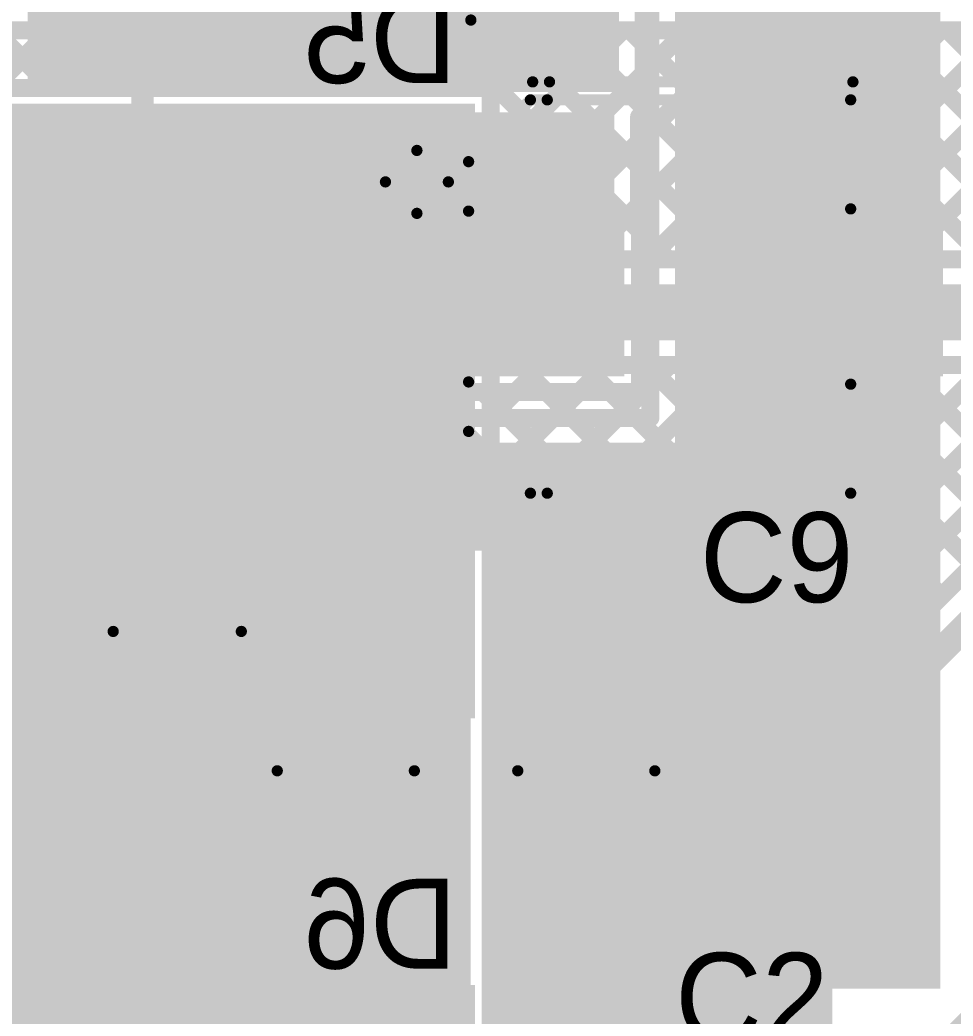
# Model space of a CAD drawing. Header units: millimetres. Extents: x 0.84 to 3.69, y 1.83 to 3.72.
# Drawn here: x 1.3565 to 1.7717, y 2.9399 to 3.3831 of the extents above; entities that cross this region are included whole.
import ezdxf

# ---------------------------------------------------------------- set-up
doc = ezdxf.new("R2010")
doc.units = ezdxf.units.MM
doc.header["$MEASUREMENT"] = 0
for name, color, linetype in [('BottomLayer', 5, 'Continuous'), ('BottomOverlay', 54, 'Continuous'), ('BottomPaste', 16, 'Continuous'), ('BottomSolder', 6, 'Continuous'), ('MultiLayer', 9, 'Continuous'), ('TopLayer', 1, 'Continuous'), ('TopOverlay', 2, 'Continuous'), ('TopPaste', 8, 'Continuous'), ('TopSolder', 216, 'Continuous'), ('ViaHoleLayer', 16, 'Continuous')]:
    doc.layers.add(name, color=color, linetype=linetype)

# ---------------------------------------------------------------- blocks, each defined once
blk = doc.blocks.new('IHLP2525CZER3R3M01_10')
at = {"layer": 'TopLayer'}
for points in [[(-0.1635, -0.0675), (-0.0685, -0.0675), (-0.1635, 0.0675), (-0.0685, 0.0675)], [(0.0665, -0.0675), (0.1615, -0.0675), (0.0665, 0.0675), (0.1615, 0.0675)]]:
    blk.add_solid(points, dxfattribs=at)
at = {"layer": 'TopOverlay', "const_width": 0.005}
for points in [[(-0.138, 0.13), (-0.138, 0.073)], [(-0.138, 0.13), (0.142, 0.13)], [(0.142, 0.13), (0.142, 0.073)], [(-0.138, -0.074), (-0.138, -0.131)], [(0.142, -0.074), (0.142, -0.131)], [(-0.138, -0.131), (0.142, -0.131)]]:
    blk.add_lwpolyline(points, dxfattribs=at)
at = {"layer": 'TopOverlay', "const_width": 0.0025}
for points in [[(-0.13925, 0.13, 1), (-0.13675, 0.13, 1)], [(-0.13925, 0.13, 1), (-0.13675, 0.13, 1)], [(0.14075, 0.13, 1), (0.14325, 0.13, 1)], [(0.14075, 0.13, 1), (0.14325, 0.13, 1)], [(-0.13925, 0.073, 1), (-0.13675, 0.073, 1)], [(0.14075, 0.073, 1), (0.14325, 0.073, 1)], [(-0.13925, -0.074, 1), (-0.13675, -0.074, 1)], [(0.14075, -0.074, 1), (0.14325, -0.074, 1)], [(-0.13925, -0.131, 1), (-0.13675, -0.131, 1)], [(-0.13925, -0.131, 1), (-0.13675, -0.131, 1)], [(0.14075, -0.131, 1), (0.14325, -0.131, 1)], [(0.14075, -0.131, 1), (0.14325, -0.131, 1)]]:
    blk.add_lwpolyline(points, format="xyb", close=True, dxfattribs=at)
at = {"layer": 'TopPaste'}
for points in [[(-0.1635, -0.0675), (-0.0685, -0.0675), (-0.1635, 0.0675), (-0.0685, 0.0675)], [(0.0665, -0.0675), (0.1615, -0.0675), (0.0665, 0.0675), (0.1615, 0.0675)]]:
    blk.add_solid(points, dxfattribs=at)
at = {"layer": 'TopSolder'}
for points in [[(-0.1675, -0.0715), (-0.0645, -0.0715), (-0.1675, 0.0715), (-0.0645, 0.0715)], [(0.0625, -0.0715), (0.1655, -0.0715), (0.0625, 0.0715), (0.1655, 0.0715)]]:
    blk.add_solid(points, dxfattribs=at)
blk = doc.blocks.new('RVT1E100M0405_13')
at = {"layer": 'TopLayer'}
for points in [[(-0.12205, -0.0315), (-0.01969, -0.0315), (-0.12205, 0.0315), (-0.01969, 0.0315)], [(0.01969, -0.0315), (0.12205, -0.0315), (0.01969, 0.0315), (0.12205, 0.0315)]]:
    blk.add_solid(points, dxfattribs=at)
at = {"layer": 'TopOverlay', "const_width": 0.005}
for points in [[(-0.085, 0.06), (-0.0575, 0.0875)], [(-0.0575, 0.0875), (-0.05, 0.0875)], [(-0.05, 0.0875), (0.085, 0.0875)], [(0.085, 0.039), (0.085, 0.0875)], [(-0.108, 0.037), (-0.108, 0.065)], [(-0.085, 0.06), (-0.085, 0.038)], [(-0.122, 0.051), (-0.094, 0.051)], [(-0.085, -0.06), (-0.085, -0.038)], [(0.085, -0.0875), (0.085, -0.039)], [(-0.085, -0.06), (-0.0575, -0.0875)], [(-0.0575, -0.0875), (-0.05, -0.0875)], [(-0.05, -0.0875), (0.085, -0.0875)]]:
    blk.add_lwpolyline(points, dxfattribs=at)
at = {"layer": 'TopOverlay', "const_width": 0.0025}
for points in [[(-0.05875, 0.0875, 1), (-0.05625, 0.0875, 1)], [(-0.05875, 0.0875, 1), (-0.05625, 0.0875, 1)], [(-0.05125, 0.0875, 1), (-0.04875, 0.0875, 1)], [(-0.05125, 0.0875, 1), (-0.04875, 0.0875, 1)], [(0.08375, 0.0875, 1), (0.08625, 0.0875, 1)], [(0.08375, 0.0875, 1), (0.08625, 0.0875, 1)], [(-0.10925, 0.065, 1), (-0.10675, 0.065, 1)], [(-0.08625, 0.06, 1), (-0.08375, 0.06, 1)], [(-0.08625, 0.06, 1), (-0.08375, 0.06, 1)], [(-0.12325, 0.051, 1), (-0.12075, 0.051, 1)], [(-0.09525, 0.051, 1), (-0.09275, 0.051, 1)], [(-0.08625, 0.038, 1), (-0.08375, 0.038, 1)], [(0.08375, 0.039, 1), (0.08625, 0.039, 1)], [(-0.10925, 0.037, 1), (-0.10675, 0.037, 1)], [(-0.08625, -0.038, 1), (-0.08375, -0.038, 1)], [(0.08375, -0.039, 1), (0.08625, -0.039, 1)], [(-0.08625, -0.06, 1), (-0.08375, -0.06, 1)], [(-0.08625, -0.06, 1), (-0.08375, -0.06, 1)], [(-0.05875, -0.0875, 1), (-0.05625, -0.0875, 1)], [(-0.05875, -0.0875, 1), (-0.05625, -0.0875, 1)], [(-0.05125, -0.0875, 1), (-0.04875, -0.0875, 1)], [(-0.05125, -0.0875, 1), (-0.04875, -0.0875, 1)], [(0.08375, -0.0875, 1), (0.08625, -0.0875, 1)], [(0.08375, -0.0875, 1), (0.08625, -0.0875, 1)]]:
    blk.add_lwpolyline(points, format="xyb", close=True, dxfattribs=at)
at = {"layer": 'TopPaste'}
for points in [[(-0.12205, -0.0315), (-0.01969, -0.0315), (-0.12205, 0.0315), (-0.01969, 0.0315)], [(0.01969, -0.0315), (0.12205, -0.0315), (0.01969, 0.0315), (0.12205, 0.0315)]]:
    blk.add_solid(points, dxfattribs=at)
at = {"layer": 'TopSolder'}
for points in [[(-0.12605, -0.0355), (-0.01569, -0.0355), (-0.12605, 0.0355), (-0.01569, 0.0355)], [(0.01569, -0.0355), (0.12605, -0.0355), (0.01569, 0.0355), (0.12605, 0.0355)]]:
    blk.add_solid(points, dxfattribs=at)
blk = doc.blocks.new('RVT1E100M0405_14')
at = {"layer": 'TopLayer'}
for points in [[(-0.12205, -0.0315), (-0.01969, -0.0315), (-0.12205, 0.0315), (-0.01969, 0.0315)], [(0.01969, -0.0315), (0.12205, -0.0315), (0.01969, 0.0315), (0.12205, 0.0315)]]:
    blk.add_solid(points, dxfattribs=at)
at = {"layer": 'TopOverlay', "const_width": 0.005}
for points in [[(-0.085, 0.06), (-0.0575, 0.0875)], [(-0.0575, 0.0875), (-0.05, 0.0875)], [(-0.05, 0.0875), (0.085, 0.0875)], [(0.085, 0.039), (0.085, 0.0875)], [(-0.108, 0.037), (-0.108, 0.065)], [(-0.085, 0.06), (-0.085, 0.038)], [(-0.122, 0.051), (-0.094, 0.051)], [(-0.085, -0.06), (-0.085, -0.038)], [(0.085, -0.0875), (0.085, -0.039)], [(-0.085, -0.06), (-0.0575, -0.0875)], [(-0.0575, -0.0875), (-0.05, -0.0875)], [(-0.05, -0.0875), (0.085, -0.0875)]]:
    blk.add_lwpolyline(points, dxfattribs=at)
at = {"layer": 'TopOverlay', "const_width": 0.0025}
for points in [[(-0.05875, 0.0875, 1), (-0.05625, 0.0875, 1)], [(-0.05875, 0.0875, 1), (-0.05625, 0.0875, 1)], [(-0.05125, 0.0875, 1), (-0.04875, 0.0875, 1)], [(-0.05125, 0.0875, 1), (-0.04875, 0.0875, 1)], [(0.08375, 0.0875, 1), (0.08625, 0.0875, 1)], [(0.08375, 0.0875, 1), (0.08625, 0.0875, 1)], [(-0.10925, 0.065, 1), (-0.10675, 0.065, 1)], [(-0.08625, 0.06, 1), (-0.08375, 0.06, 1)], [(-0.08625, 0.06, 1), (-0.08375, 0.06, 1)], [(-0.12325, 0.051, 1), (-0.12075, 0.051, 1)], [(-0.09525, 0.051, 1), (-0.09275, 0.051, 1)], [(-0.08625, 0.038, 1), (-0.08375, 0.038, 1)], [(0.08375, 0.039, 1), (0.08625, 0.039, 1)], [(-0.10925, 0.037, 1), (-0.10675, 0.037, 1)], [(-0.08625, -0.038, 1), (-0.08375, -0.038, 1)], [(0.08375, -0.039, 1), (0.08625, -0.039, 1)], [(-0.08625, -0.06, 1), (-0.08375, -0.06, 1)], [(-0.08625, -0.06, 1), (-0.08375, -0.06, 1)], [(-0.05875, -0.0875, 1), (-0.05625, -0.0875, 1)], [(-0.05875, -0.0875, 1), (-0.05625, -0.0875, 1)], [(-0.05125, -0.0875, 1), (-0.04875, -0.0875, 1)], [(-0.05125, -0.0875, 1), (-0.04875, -0.0875, 1)], [(0.08375, -0.0875, 1), (0.08625, -0.0875, 1)], [(0.08375, -0.0875, 1), (0.08625, -0.0875, 1)]]:
    blk.add_lwpolyline(points, format="xyb", close=True, dxfattribs=at)
at = {"layer": 'TopPaste'}
for points in [[(-0.12205, -0.0315), (-0.01969, -0.0315), (-0.12205, 0.0315), (-0.01969, 0.0315)], [(0.01969, -0.0315), (0.12205, -0.0315), (0.01969, 0.0315), (0.12205, 0.0315)]]:
    blk.add_solid(points, dxfattribs=at)
at = {"layer": 'TopSolder'}
for points in [[(-0.12605, -0.0355), (-0.01569, -0.0355), (-0.12605, 0.0355), (-0.01569, 0.0355)], [(0.01569, -0.0355), (0.12605, -0.0355), (0.01569, 0.0355), (0.12605, 0.0355)]]:
    blk.add_solid(points, dxfattribs=at)
blk = doc.blocks.new('SOT_223_34')
at = {"layer": 'TopLayer'}
for points in [[(-0.0748, 0.08071), (0.0748, 0.08071), (-0.0748, 0.15945), (0.0748, 0.15945)], [(-0.12008, -0.15945), (-0.06102, -0.15945), (-0.12008, -0.08071), (-0.06102, -0.08071)], [(-0.02953, -0.15945), (0.02953, -0.15945), (-0.02953, -0.08071), (0.02953, -0.08071)], [(0.06102, -0.15945), (0.12008, -0.15945), (0.06102, -0.08071), (0.12008, -0.08071)]]:
    blk.add_solid(points, dxfattribs=at)
at = {"layer": 'TopOverlay', "const_width": 0.01}
for points in [[(-0.132, 0.071), (-0.132, -0.072)], [(-0.132, 0.071), (0.132, 0.071)], [(0.132, 0.071), (0.132, -0.072)], [(-0.132, -0.072), (0.132, -0.072)]]:
    blk.add_lwpolyline(points, dxfattribs=at)
at = {"layer": 'TopOverlay'}
for points, const_width in [([(-0.1345, 0.071, 1), (-0.1295, 0.071, 1)], 0.005), ([(-0.1345, 0.071, 1), (-0.1295, 0.071, 1)], 0.005), ([(0.1295, 0.071, 1), (0.1345, 0.071, 1)], 0.005), ([(0.1295, 0.071, 1), (0.1345, 0.071, 1)], 0.005), ([(-0.1345, -0.072, 1), (-0.1295, -0.072, 1)], 0.005), ([(-0.1345, -0.072, 1), (-0.1295, -0.072, 1)], 0.005), ([(0.1295, -0.072, 1), (0.1345, -0.072, 1)], 0.005), ([(0.1295, -0.072, 1), (0.1345, -0.072, 1)], 0.005), ([(-0.133, -0.11, 1), (-0.149, -0.11, 1)], 0.01969), ([(-0.15392, -0.11, 1), (-0.14408, -0.11, 1)], 0.00984), ([(-0.13792, -0.11, 1), (-0.12808, -0.11, 1)], 0.00984)]:
    blk.add_lwpolyline(points, format="xyb", close=True, dxfattribs=dict(at, const_width=const_width))
at = {"layer": 'TopPaste'}
for points in [[(-0.0748, 0.08071), (0.0748, 0.08071), (-0.0748, 0.15945), (0.0748, 0.15945)], [(-0.12008, -0.15945), (-0.06102, -0.15945), (-0.12008, -0.08071), (-0.06102, -0.08071)], [(-0.02953, -0.15945), (0.02953, -0.15945), (-0.02953, -0.08071), (0.02953, -0.08071)], [(0.06102, -0.15945), (0.12008, -0.15945), (0.06102, -0.08071), (0.12008, -0.08071)]]:
    blk.add_solid(points, dxfattribs=at)
at = {"layer": 'TopSolder'}
for points in [[(-0.0788, 0.07671), (0.0788, 0.07671), (-0.0788, 0.16345), (0.0788, 0.16345)], [(-0.12408, -0.16345), (-0.05702, -0.16345), (-0.12408, -0.07671), (-0.05702, -0.07671)], [(-0.03353, -0.16345), (0.03353, -0.16345), (-0.03353, -0.07671), (0.03353, -0.07671)], [(0.05702, -0.16345), (0.12408, -0.16345), (0.05702, -0.07671), (0.12408, -0.07671)]]:
    blk.add_solid(points, dxfattribs=at)
blk = doc.blocks.new('VS_12CWQ06FNTR_M3_B_59')
at = {"layer": 'BottomLayer'}
blk.add_solid([(-0.13661, -0.28297), (0.12874, -0.28297), (-0.13661, -0.0377), (0.12874, -0.0377)], dxfattribs=at)
at = {"layer": 'BottomPaste'}
blk.add_solid([(-0.13661, -0.28297), (0.12874, -0.28297), (-0.13661, -0.0377), (0.12874, -0.0377)], dxfattribs=at)
at = {"layer": 'BottomSolder'}
blk.add_solid([(-0.14061, -0.28697), (0.13274, -0.28697), (-0.14061, -0.0337), (0.13274, -0.0337)], dxfattribs=at)
blk = doc.blocks.new('VS_12CWQ06FNTR_M3_B_60')
at = {"layer": 'BottomLayer'}
blk.add_solid([(-0.13661, -0.28297), (0.12874, -0.28297), (-0.13661, -0.0377), (0.12874, -0.0377)], dxfattribs=at)
at = {"layer": 'BottomPaste'}
blk.add_solid([(-0.13661, -0.28297), (0.12874, -0.28297), (-0.13661, -0.0377), (0.12874, -0.0377)], dxfattribs=at)
at = {"layer": 'BottomSolder'}
blk.add_solid([(-0.14061, -0.28697), (0.13274, -0.28697), (-0.14061, -0.0337), (0.13274, -0.0337)], dxfattribs=at)
blk = doc.blocks.new('C__1210_90')
at = {"layer": 'TopLayer'}
for points in [[(-0.08, -0.055), (-0.02, -0.055), (-0.08, 0.055), (-0.02, 0.055)], [(0.02, -0.055), (0.08, -0.055), (0.02, 0.055), (0.08, 0.055)]]:
    blk.add_solid(points, dxfattribs=at)
at = {"layer": 'TopOverlay', "const_width": 0.005}
for points in [[(-0.084, 0.059), (-0.023, 0.059)], [(-0.084, -0.059), (-0.084, 0.059)], [(0.023, 0.059), (0.084, 0.059)], [(0.084, -0.059), (0.084, 0.059)], [(-0.084, -0.059), (-0.023, -0.059)], [(0.023, -0.059), (0.084, -0.059)]]:
    blk.add_lwpolyline(points, dxfattribs=at)
at = {"layer": 'TopOverlay', "const_width": 0.0025}
for points in [[(-0.08525, 0.059, 1), (-0.08275, 0.059, 1)], [(-0.08525, 0.059, 1), (-0.08275, 0.059, 1)], [(-0.02425, 0.059, 1), (-0.02175, 0.059, 1)], [(0.02175, 0.059, 1), (0.02425, 0.059, 1)], [(0.08275, 0.059, 1), (0.08525, 0.059, 1)], [(0.08275, 0.059, 1), (0.08525, 0.059, 1)], [(-0.08525, -0.059, 1), (-0.08275, -0.059, 1)], [(-0.08525, -0.059, 1), (-0.08275, -0.059, 1)], [(-0.02425, -0.059, 1), (-0.02175, -0.059, 1)], [(0.02175, -0.059, 1), (0.02425, -0.059, 1)], [(0.08275, -0.059, 1), (0.08525, -0.059, 1)], [(0.08275, -0.059, 1), (0.08525, -0.059, 1)]]:
    blk.add_lwpolyline(points, format="xyb", close=True, dxfattribs=at)
at = {"layer": 'TopPaste'}
for points in [[(-0.08, -0.055), (-0.02, -0.055), (-0.08, 0.055), (-0.02, 0.055)], [(0.02, -0.055), (0.08, -0.055), (0.02, 0.055), (0.08, 0.055)]]:
    blk.add_solid(points, dxfattribs=at)
at = {"layer": 'TopSolder'}
for points in [[(-0.084, -0.059), (-0.016, -0.059), (-0.084, 0.059), (-0.016, 0.059)], [(0.016, -0.059), (0.084, -0.059), (0.016, 0.059), (0.084, 0.059)]]:
    blk.add_solid(points, dxfattribs=at)

msp = doc.modelspace()

# ---------------------------------------------------------------- linework, layer by layer
at = {"layer": 'BottomLayer'}
for points, const_width in [([(1.32673, 3.3785), (1.92601, 3.3785)], 0.008), ([(1.34456, 3.35274), (1.37032, 3.3785)], 0.008), ([(1.34498, 3.3785), (1.37074, 3.35274)], 0.008), ([(1.37284, 3.35274), (1.3986, 3.3785)], 0.008), ([(1.37326, 3.3785), (1.39902, 3.35274)], 0.008), ([(1.40112, 3.35274), (1.42688, 3.3785)], 0.008), ([(1.40154, 3.3785), (1.4273, 3.35274)], 0.008), ([(1.42941, 3.35274), (1.45517, 3.3785)], 0.008), ([(1.42983, 3.3785), (1.45559, 3.35274)], 0.008), ([(1.45769, 3.35274), (1.48345, 3.3785)], 0.008), ([(1.45811, 3.3785), (1.48387, 3.35274)], 0.008), ([(1.48598, 3.35274), (1.51174, 3.3785)], 0.008), ([(1.4864, 3.3785), (1.51216, 3.35274)], 0.008), ([(1.51426, 3.35274), (1.54002, 3.3785)], 0.008), ([(1.51468, 3.3785), (1.54044, 3.35274)], 0.008), ([(1.54255, 3.35274), (1.56831, 3.3785)], 0.008), ([(1.54297, 3.3785), (1.64497, 3.2765)], 0.008), ([(1.566, 3.29134), (1.65316, 3.3785)], 0.008), ([(1.566, 3.31963), (1.62487, 3.3785)], 0.008), ([(1.566, 3.34791), (1.59659, 3.3785)], 0.008), ([(1.57125, 3.3785), (1.67325, 3.2765)], 0.008), ([(1.57888, 3.27594), (1.68144, 3.3785)], 0.008), ([(1.59953, 3.3785), (1.70153, 3.2765)], 0.008), ([(1.60773, 3.2765), (1.70973, 3.3785)], 0.008), ([(1.62782, 3.3785), (1.72982, 3.2765)], 0.008), ([(1.63601, 3.2765), (1.73801, 3.3785)], 0.008), ([(1.6561, 3.3785), (1.7581, 3.2765)], 0.008), ([(1.6643, 3.2765), (1.7663, 3.3785)], 0.008), ([(1.68439, 3.3785), (1.78639, 3.2765)], 0.008), ([(1.69258, 3.2765), (1.79458, 3.3785)], 0.008), ([(1.71267, 3.3785), (1.81467, 3.2765)], 0.008), ([(1.72086, 3.2765), (1.82286, 3.3785)], 0.008), ([(1.74096, 3.3785), (1.84296, 3.2765)], 0.008), ([(1.74915, 3.2765), (1.85115, 3.3785)], 0.008), ([(1.76924, 3.3785), (1.87124, 3.2765)], 0.008), ([(1.30097, 3.35274), (1.56597, 3.35274)], 0.008), ([(1.566, 3.26811), (1.566, 3.351)], 0.008), ([(1.566, 3.32718), (1.61668, 3.2765)], 0.008), ([(1.566, 3.2989), (1.5884, 3.2765)], 0.008), ([(1.584, 3.2765), (1.87473, 3.2765)], 0.008), ([(1.584, 3.253), (1.87473, 3.253)], 0.025), ([(1.566, 2.538), (1.566, 3.23789)], 0.008), ([(1.566, 3.12164), (1.67386, 3.2295)], 0.008), ([(1.566, 3.20649), (1.58901, 3.2295)], 0.008), ([(1.566, 3.1782), (1.6173, 3.2295)], 0.008), ([(1.566, 3.14992), (1.64558, 3.2295)], 0.008), ([(1.57807, 3.23026), (1.67756, 3.13076)], 0.008), ([(1.584, 3.2295), (1.865, 3.2295)], 0.008), ([(1.60711, 3.2295), (1.73829, 3.09833)], 0.008), ([(1.62067, 3.14802), (1.70215, 3.2295)], 0.008), ([(1.6354, 3.2295), (1.75243, 3.11247)], 0.008), ([(1.64365, 3.14272), (1.73043, 3.2295)], 0.008), ([(1.6528, 3.12359), (1.75872, 3.2295)], 0.008), ([(1.66368, 3.2295), (1.76657, 3.12661)], 0.008), ([(1.68621, 3.12871), (1.787, 3.2295)], 0.008), ([(1.69197, 3.2295), (1.78071, 3.14075)], 0.008), ([(1.70008, 3.11429), (1.81529, 3.2295)], 0.008), ([(1.71773, 3.10366), (1.84357, 3.2295)], 0.008), ([(1.72025, 3.2295), (1.79485, 3.1549)], 0.008), ([(1.74853, 3.2295), (1.809, 3.16904)], 0.008), ([(1.566, 3.21404), (1.63166, 3.14839)], 0.008), ([(1.566, 3.18576), (1.60965, 3.14211)], 0.008), ([(1.6795, 3.0155), (1.837, 3.173)], 0.012), ([(1.72667, 3.08671), (1.81422, 3.17427)], 0.008), ([(1.566, 3.15748), (1.58641, 3.13706)], 0.008), ([(1.627, 3.123), (1.627, 3.14481)], 0.01), ([(1.598, 3.114), (1.598, 3.13581)], 0.01), ([(1.566, 3.12919), (1.57339, 3.1218)], 0.008), ([(1.65239, 3.12766), (1.65728, 3.12277)], 0.008), ([(1.676, 3.105), (1.676, 3.12681)], 0.01), ([(1.627, 3.123), (1.64881, 3.123)], 0.01), ([(1.57619, 3.114), (1.598, 3.114)], 0.01), ([(1.598, 3.09219), (1.598, 3.114)], 0.01), ([(1.64611, 3.10565), (1.65045, 3.1013)], 0.008), ([(1.65419, 3.105), (1.676, 3.105)], 0.01), ([(1.676, 3.105), (1.69781, 3.105)], 0.01), ([(1.701, 3.084), (1.701, 3.10581)], 0.01), ([(1.566, 3.09335), (1.57498, 3.10233)], 0.008), ([(1.566, 3.10091), (1.6625, 3.00441)], 0.008), ([(1.60119, 3.093), (1.623, 3.093)], 0.01), ([(1.623, 3.07119), (1.623, 3.093)], 0.01), ([(1.623, 3.093), (1.64481, 3.093)], 0.01), ([(1.64875, 3.09125), (1.65229, 3.09479)], 0.008), ([(1.566, 3.06507), (1.5903, 3.08936)], 0.008), ([(1.566, 3.03678), (1.60436, 3.07514)], 0.008), ([(1.566, 3.07262), (1.6625, 2.97612)], 0.008), ([(1.65019, 3.075), (1.672, 3.075)], 0.01), ([(1.672, 3.05319), (1.672, 3.075)], 0.01), ([(1.62759, 3.0676), (1.66757, 3.02762)], 0.008), ([(1.566, 3.0085), (1.62475, 3.06725)], 0.008), ([(1.566, 2.98021), (1.64902, 3.06324)], 0.008), ([(1.69248, 3.05928), (1.69586, 3.0559)], 0.008), ([(1.6675, 3.02754), (1.69829, 3.05833)], 0.008), ([(1.566, 2.95193), (1.6644, 3.05033)], 0.008), ([(1.67419, 3.04928), (1.68172, 3.04176)], 0.008), ([(1.566, 3.04434), (1.6625, 2.94784)], 0.008), ([(1.566, 2.92365), (1.66345, 3.02109)], 0.008), ([(1.566, 3.01605), (1.6625, 2.91955)], 0.008), ([(1.6625, 2.60691), (1.6625, 3.0155)], 0.008), ([(1.6795, 2.5095), (1.6795, 3.0155)], 0.012), ([(1.566, 2.89536), (1.6625, 2.99186)], 0.008), ([(1.566, 2.98777), (1.6625, 2.89127)], 0.008), ([(1.566, 2.86708), (1.6625, 2.96358)], 0.008), ([(1.566, 2.95949), (1.6625, 2.86299)], 0.008)]:
    msp.add_lwpolyline(points, dxfattribs=dict(at, const_width=const_width))
for points, const_width in [([(1.36832, 3.3785, 1), (1.37232, 3.3785, 1)], 0.004), ([(1.37126, 3.3785, 1), (1.37526, 3.3785, 1)], 0.004), ([(1.3966, 3.3785, 1), (1.4006, 3.3785, 1)], 0.004), ([(1.39954, 3.3785, 1), (1.40354, 3.3785, 1)], 0.004), ([(1.42488, 3.3785, 1), (1.42888, 3.3785, 1)], 0.004), ([(1.42783, 3.3785, 1), (1.43183, 3.3785, 1)], 0.004), ([(1.45317, 3.3785, 1), (1.45717, 3.3785, 1)], 0.004), ([(1.45611, 3.3785, 1), (1.46011, 3.3785, 1)], 0.004), ([(1.48145, 3.3785, 1), (1.48545, 3.3785, 1)], 0.004), ([(1.4844, 3.3785, 1), (1.4884, 3.3785, 1)], 0.004), ([(1.50974, 3.3785, 1), (1.51374, 3.3785, 1)], 0.004), ([(1.51268, 3.3785, 1), (1.51668, 3.3785, 1)], 0.004), ([(1.53802, 3.3785, 1), (1.54202, 3.3785, 1)], 0.004), ([(1.54097, 3.3785, 1), (1.54497, 3.3785, 1)], 0.004), ([(1.56631, 3.3785, 1), (1.57031, 3.3785, 1)], 0.004), ([(1.56925, 3.3785, 1), (1.57325, 3.3785, 1)], 0.004), ([(1.59459, 3.3785, 1), (1.59859, 3.3785, 1)], 0.004), ([(1.59753, 3.3785, 1), (1.60153, 3.3785, 1)], 0.004), ([(1.62287, 3.3785, 1), (1.62687, 3.3785, 1)], 0.004), ([(1.62582, 3.3785, 1), (1.62982, 3.3785, 1)], 0.004), ([(1.65116, 3.3785, 1), (1.65516, 3.3785, 1)], 0.004), ([(1.6541, 3.3785, 1), (1.6581, 3.3785, 1)], 0.004), ([(1.67944, 3.3785, 1), (1.68344, 3.3785, 1)], 0.004), ([(1.68239, 3.3785, 1), (1.68639, 3.3785, 1)], 0.004), ([(1.70773, 3.3785, 1), (1.71173, 3.3785, 1)], 0.004), ([(1.71067, 3.3785, 1), (1.71467, 3.3785, 1)], 0.004), ([(1.73601, 3.3785, 1), (1.74001, 3.3785, 1)], 0.004), ([(1.73896, 3.3785, 1), (1.74296, 3.3785, 1)], 0.004), ([(1.7643, 3.3785, 1), (1.7683, 3.3785, 1)], 0.004), ([(1.76724, 3.3785, 1), (1.77124, 3.3785, 1)], 0.004), ([(1.36874, 3.35274, 1), (1.37274, 3.35274, 1)], 0.004), ([(1.37084, 3.35274, 1), (1.37484, 3.35274, 1)], 0.004), ([(1.39702, 3.35274, 1), (1.40102, 3.35274, 1)], 0.004), ([(1.39912, 3.35274, 1), (1.40312, 3.35274, 1)], 0.004), ([(1.4253, 3.35274, 1), (1.4293, 3.35274, 1)], 0.004), ([(1.42741, 3.35274, 1), (1.43141, 3.35274, 1)], 0.004), ([(1.45359, 3.35274, 1), (1.45759, 3.35274, 1)], 0.004), ([(1.45569, 3.35274, 1), (1.45969, 3.35274, 1)], 0.004), ([(1.48187, 3.35274, 1), (1.48587, 3.35274, 1)], 0.004), ([(1.48398, 3.35274, 1), (1.48798, 3.35274, 1)], 0.004), ([(1.51016, 3.35274, 1), (1.51416, 3.35274, 1)], 0.004), ([(1.51226, 3.35274, 1), (1.51626, 3.35274, 1)], 0.004), ([(1.53844, 3.35274, 1), (1.54244, 3.35274, 1)], 0.004), ([(1.54055, 3.35274, 1), (1.54455, 3.35274, 1)], 0.004), ([(1.56397, 3.35274, 1), (1.56797, 3.35274, 1)], 0.004), ([(1.564, 3.351, 1), (1.568, 3.351, 1)], 0.004), ([(1.564, 3.34791, 1), (1.568, 3.34791, 1)], 0.004), ([(1.564, 3.32718, 1), (1.568, 3.32718, 1)], 0.004), ([(1.564, 3.31963, 1), (1.568, 3.31963, 1)], 0.004), ([(1.564, 3.2989, 1), (1.568, 3.2989, 1)], 0.004), ([(1.564, 3.29134, 1), (1.568, 3.29134, 1)], 0.004), ([(1.57688, 3.27594, 1), (1.58088, 3.27594, 1)], 0.004), ([(1.582, 3.2765, 1), (1.586, 3.2765, 1)], 0.004), ([(1.582, 3.2765, 1), (1.586, 3.2765, 1)], 0.004), ([(1.5864, 3.2765, 1), (1.5904, 3.2765, 1)], 0.004), ([(1.60573, 3.2765, 1), (1.60973, 3.2765, 1)], 0.004), ([(1.61468, 3.2765, 1), (1.61868, 3.2765, 1)], 0.004), ([(1.63401, 3.2765, 1), (1.63801, 3.2765, 1)], 0.004), ([(1.64297, 3.2765, 1), (1.64697, 3.2765, 1)], 0.004), ([(1.6623, 3.2765, 1), (1.6663, 3.2765, 1)], 0.004), ([(1.67125, 3.2765, 1), (1.67525, 3.2765, 1)], 0.004), ([(1.69058, 3.2765, 1), (1.69458, 3.2765, 1)], 0.004), ([(1.69953, 3.2765, 1), (1.70353, 3.2765, 1)], 0.004), ([(1.71886, 3.2765, 1), (1.72286, 3.2765, 1)], 0.004), ([(1.72782, 3.2765, 1), (1.73182, 3.2765, 1)], 0.004), ([(1.74715, 3.2765, 1), (1.75115, 3.2765, 1)], 0.004), ([(1.7561, 3.2765, 1), (1.7601, 3.2765, 1)], 0.004), ([(1.564, 3.26811, 1), (1.568, 3.26811, 1)], 0.004), ([(1.564, 3.26811, 1), (1.568, 3.26811, 1)], 0.004), ([(1.57775, 3.253, 1), (1.59025, 3.253, 1)], 0.0125), ([(1.57809, 3.253, 1), (1.58991, 3.253, 1)], 0.01181), ([(1.564, 3.23789, 1), (1.568, 3.23789, 1)], 0.004), ([(1.564, 3.23789, 1), (1.568, 3.23789, 1)], 0.004), ([(1.57607, 3.23026, 1), (1.58007, 3.23026, 1)], 0.004), ([(1.582, 3.2295, 1), (1.586, 3.2295, 1)], 0.004), ([(1.582, 3.2295, 1), (1.586, 3.2295, 1)], 0.004), ([(1.58701, 3.2295, 1), (1.59101, 3.2295, 1)], 0.004), ([(1.60511, 3.2295, 1), (1.60911, 3.2295, 1)], 0.004), ([(1.6153, 3.2295, 1), (1.6193, 3.2295, 1)], 0.004), ([(1.6334, 3.2295, 1), (1.6374, 3.2295, 1)], 0.004), ([(1.64358, 3.2295, 1), (1.64758, 3.2295, 1)], 0.004), ([(1.66168, 3.2295, 1), (1.66568, 3.2295, 1)], 0.004), ([(1.67186, 3.2295, 1), (1.67586, 3.2295, 1)], 0.004), ([(1.68997, 3.2295, 1), (1.69397, 3.2295, 1)], 0.004), ([(1.70015, 3.2295, 1), (1.70415, 3.2295, 1)], 0.004), ([(1.71825, 3.2295, 1), (1.72225, 3.2295, 1)], 0.004), ([(1.72843, 3.2295, 1), (1.73243, 3.2295, 1)], 0.004), ([(1.74653, 3.2295, 1), (1.75053, 3.2295, 1)], 0.004), ([(1.75672, 3.2295, 1), (1.76072, 3.2295, 1)], 0.004), ([(1.564, 3.21404, 1), (1.568, 3.21404, 1)], 0.004), ([(1.564, 3.20649, 1), (1.568, 3.20649, 1)], 0.004), ([(1.564, 3.18576, 1), (1.568, 3.18576, 1)], 0.004), ([(1.564, 3.1782, 1), (1.568, 3.1782, 1)], 0.004), ([(1.564, 3.15748, 1), (1.568, 3.15748, 1)], 0.004), ([(1.564, 3.14992, 1), (1.568, 3.14992, 1)], 0.004), ([(1.61867, 3.14802, 1), (1.62267, 3.14802, 1)], 0.004), ([(1.62966, 3.14839, 1), (1.63366, 3.14839, 1)], 0.004), ([(1.6245, 3.14481, 1), (1.6295, 3.14481, 1)], 0.005), ([(1.64165, 3.14272, 1), (1.64565, 3.14272, 1)], 0.004), ([(1.60431, 3.13844, 1), (1.60831, 3.13844, 1)], 0.004), ([(1.60431, 3.13844, 1), (1.60831, 3.13844, 1)], 0.004), ([(1.60765, 3.14211, 1), (1.61165, 3.14211, 1)], 0.004), ([(1.58441, 3.13706, 1), (1.58841, 3.13706, 1)], 0.004), ([(1.5955, 3.13581, 1), (1.6005, 3.13581, 1)], 0.005), ([(1.62109, 3.123, 1), (1.63291, 3.123, 1)], 0.01181), ([(1.67556, 3.13076, 1), (1.67956, 3.13076, 1)], 0.004), ([(1.564, 3.12919, 1), (1.568, 3.12919, 1)], 0.004), ([(1.65039, 3.12766, 1), (1.65439, 3.12766, 1)], 0.004), ([(1.6735, 3.12681, 1), (1.6785, 3.12681, 1)], 0.005), ([(1.68421, 3.12871, 1), (1.68821, 3.12871, 1)], 0.004), ([(1.76457, 3.12661, 1), (1.76857, 3.12661, 1)], 0.004), ([(1.564, 3.12164, 1), (1.568, 3.12164, 1)], 0.004), ([(1.57139, 3.1218, 1), (1.57539, 3.1218, 1)], 0.004), ([(1.59209, 3.114, 1), (1.60391, 3.114, 1)], 0.01181), ([(1.6245, 3.123, 1), (1.6295, 3.123, 1)], 0.005), ([(1.6245, 3.123, 1), (1.6295, 3.123, 1)], 0.005), ([(1.64631, 3.123, 1), (1.65131, 3.123, 1)], 0.005), ([(1.6508, 3.12359, 1), (1.6548, 3.12359, 1)], 0.004), ([(1.65081, 3.123, 1), (1.65481, 3.123, 1)], 0.004), ([(1.65081, 3.123, 1), (1.65481, 3.123, 1)], 0.004), ([(1.65528, 3.12277, 1), (1.65928, 3.12277, 1)], 0.004), ([(1.57369, 3.114, 1), (1.57869, 3.114, 1)], 0.005), ([(1.5955, 3.114, 1), (1.6005, 3.114, 1)], 0.005), ([(1.5955, 3.114, 1), (1.6005, 3.114, 1)], 0.005), ([(1.5955, 3.114, 1), (1.6005, 3.114, 1)], 0.005), ([(1.67009, 3.105, 1), (1.68191, 3.105, 1)], 0.01181), ([(1.69808, 3.11429, 1), (1.70208, 3.11429, 1)], 0.004), ([(1.75043, 3.11247, 1), (1.75443, 3.11247, 1)], 0.004), ([(1.69936, 3.10981, 1), (1.70336, 3.10981, 1)], 0.004), ([(1.69936, 3.10981, 1), (1.70336, 3.10981, 1)], 0.004), ([(1.64373, 3.10524, 1), (1.64773, 3.10524, 1)], 0.004), ([(1.64373, 3.10524, 1), (1.64773, 3.10524, 1)], 0.004), ([(1.64411, 3.10565, 1), (1.64811, 3.10565, 1)], 0.004), ([(1.65169, 3.105, 1), (1.65669, 3.105, 1)], 0.005), ([(1.6735, 3.105, 1), (1.6785, 3.105, 1)], 0.005), ([(1.6735, 3.105, 1), (1.6785, 3.105, 1)], 0.005), ([(1.6735, 3.105, 1), (1.6785, 3.105, 1)], 0.005), ([(1.69531, 3.105, 1), (1.70031, 3.105, 1)], 0.005), ([(1.6985, 3.10581, 1), (1.7035, 3.10581, 1)], 0.005), ([(1.71573, 3.10366, 1), (1.71973, 3.10366, 1)], 0.004), ([(1.564, 3.10091, 1), (1.568, 3.10091, 1)], 0.004), ([(1.57298, 3.10233, 1), (1.57698, 3.10233, 1)], 0.004), ([(1.61709, 3.093, 1), (1.62891, 3.093, 1)], 0.01181), ([(1.64845, 3.1013, 1), (1.65245, 3.1013, 1)], 0.004), ([(1.73629, 3.09833, 1), (1.74029, 3.09833, 1)], 0.004), ([(1.59869, 3.093, 1), (1.60369, 3.093, 1)], 0.005), ([(1.6205, 3.093, 1), (1.6255, 3.093, 1)], 0.005), ([(1.6205, 3.093, 1), (1.6255, 3.093, 1)], 0.005), ([(1.6205, 3.093, 1), (1.6255, 3.093, 1)], 0.005), ([(1.64231, 3.093, 1), (1.64731, 3.093, 1)], 0.005), ([(1.65029, 3.09479, 1), (1.65429, 3.09479, 1)], 0.004), ([(1.564, 3.09335, 1), (1.568, 3.09335, 1)], 0.004), ([(1.5955, 3.09219, 1), (1.6005, 3.09219, 1)], 0.005), ([(1.64675, 3.09125, 1), (1.65075, 3.09125, 1)], 0.004), ([(1.64681, 3.093, 1), (1.65081, 3.093, 1)], 0.004), ([(1.64681, 3.093, 1), (1.65081, 3.093, 1)], 0.004), ([(1.65127, 3.09276, 1), (1.65527, 3.09276, 1)], 0.004), ([(1.65127, 3.09276, 1), (1.65527, 3.09276, 1)], 0.004), ([(1.69509, 3.084, 1), (1.70691, 3.084, 1)], 0.01181), ([(1.5883, 3.08936, 1), (1.5923, 3.08936, 1)], 0.004), ([(1.59564, 3.08819, 1), (1.59964, 3.08819, 1)], 0.004), ([(1.59564, 3.08819, 1), (1.59964, 3.08819, 1)], 0.004), ([(1.72467, 3.08671, 1), (1.72867, 3.08671, 1)], 0.004), ([(1.72467, 3.08671, 1), (1.72867, 3.08671, 1)], 0.004), ([(1.66609, 3.075, 1), (1.67791, 3.075, 1)], 0.01181), ([(1.6985, 3.084, 1), (1.7035, 3.084, 1)], 0.005), ([(1.564, 3.07262, 1), (1.568, 3.07262, 1)], 0.004), ([(1.60236, 3.07514, 1), (1.60636, 3.07514, 1)], 0.004), ([(1.6205, 3.07119, 1), (1.6255, 3.07119, 1)], 0.005), ([(1.64769, 3.075, 1), (1.65269, 3.075, 1)], 0.005), ([(1.6695, 3.075, 1), (1.6745, 3.075, 1)], 0.005), ([(1.6695, 3.075, 1), (1.6745, 3.075, 1)], 0.005), ([(1.62559, 3.0676, 1), (1.62959, 3.0676, 1)], 0.004), ([(1.564, 3.06507, 1), (1.568, 3.06507, 1)], 0.004), ([(1.62275, 3.06725, 1), (1.62675, 3.06725, 1)], 0.004), ([(1.64702, 3.06324, 1), (1.65102, 3.06324, 1)], 0.004), ([(1.69048, 3.05928, 1), (1.69448, 3.05928, 1)], 0.004), ([(1.69069, 3.05956, 1), (1.69469, 3.05956, 1)], 0.004), ([(1.69069, 3.05956, 1), (1.69469, 3.05956, 1)], 0.004), ([(1.6695, 3.05319, 1), (1.6745, 3.05319, 1)], 0.005), ([(1.69386, 3.0559, 1), (1.69786, 3.0559, 1)], 0.004), ([(1.69629, 3.05833, 1), (1.70029, 3.05833, 1)], 0.004), ([(1.69629, 3.05833, 1), (1.70029, 3.05833, 1)], 0.004), ([(1.6624, 3.05033, 1), (1.6664, 3.05033, 1)], 0.004), ([(1.67219, 3.04928, 1), (1.67619, 3.04928, 1)], 0.004), ([(1.564, 3.04434, 1), (1.568, 3.04434, 1)], 0.004), ([(1.67972, 3.04176, 1), (1.68372, 3.04176, 1)], 0.004), ([(1.564, 3.03678, 1), (1.568, 3.03678, 1)], 0.004), ([(1.66548, 3.02752, 1), (1.66948, 3.02752, 1)], 0.004), ([(1.6655, 3.02754, 1), (1.6695, 3.02754, 1)], 0.004), ([(1.6655, 3.02754, 1), (1.6695, 3.02754, 1)], 0.004), ([(1.66557, 3.02762, 1), (1.66957, 3.02762, 1)], 0.004), ([(1.66145, 3.02109, 1), (1.66545, 3.02109, 1)], 0.004), ([(1.564, 3.01605, 1), (1.568, 3.01605, 1)], 0.004), ([(1.6605, 3.0155, 1), (1.6645, 3.0155, 1)], 0.004), ([(1.6605, 3.0155, 1), (1.6645, 3.0155, 1)], 0.004), ([(1.6605, 3.0155, 1), (1.6645, 3.0155, 1)], 0.004), ([(1.6765, 3.0155, 1), (1.6825, 3.0155, 1)], 0.006), ([(1.6765, 3.0155, 1), (1.6825, 3.0155, 1)], 0.006), ([(1.564, 3.0085, 1), (1.568, 3.0085, 1)], 0.004), ([(1.6605, 3.00441, 1), (1.6645, 3.00441, 1)], 0.004), ([(1.564, 2.98777, 1), (1.568, 2.98777, 1)], 0.004), ([(1.6605, 2.99186, 1), (1.6645, 2.99186, 1)], 0.004), ([(1.564, 2.98021, 1), (1.568, 2.98021, 1)], 0.004), ([(1.6605, 2.97612, 1), (1.6645, 2.97612, 1)], 0.004), ([(1.6605, 2.96358, 1), (1.6645, 2.96358, 1)], 0.004), ([(1.564, 2.95949, 1), (1.568, 2.95949, 1)], 0.004), ([(1.564, 2.95193, 1), (1.568, 2.95193, 1)], 0.004), ([(1.6605, 2.94784, 1), (1.6645, 2.94784, 1)], 0.004)]:
    msp.add_lwpolyline(points, format="xyb", close=True, dxfattribs=dict(at, const_width=const_width))
at = {"layer": 'BottomLayer', "const_width": 0.008}
for points in [[(1.566, 3.26811, -0.221659), (1.584, 3.2765)], [(1.584, 3.2295, -0.221659), (1.566, 3.23789)], [(1.60631, 3.13844, -0.721696), (1.65281, 3.123)], [(1.59764, 3.08819, -1.170757), (1.60631, 3.13844)], [(1.65327, 3.09276, -1.166335), (1.70136, 3.10981)], [(1.65281, 3.123, -0.192066), (1.64573, 3.10524)], [(1.70136, 3.10981, -0.379744), (1.72667, 3.08671)], [(1.64573, 3.10524, -0.124111), (1.64881, 3.093)], [(1.64881, 3.093, -0.910434), (1.59764, 3.08819)], [(1.69269, 3.05956, -1.060804), (1.65327, 3.09276)], [(1.69829, 3.05833, -0.055741), (1.69269, 3.05956)], [(1.6625, 3.0155, -0.199327), (1.6675, 3.02754)], [(1.6625, 3.0155, -0.198912), (1.66748, 3.02752)]]:
    msp.add_lwpolyline(points, format="xyb", dxfattribs=at)
at = {"layer": 'BottomLayer'}
msp.add_solid([(1.309, 2.534), (1.555, 2.534), (1.309, 3.34), (1.555, 3.34)], dxfattribs=at)
at = {"layer": 'BottomSolder', "const_width": 0.00991}
for points in [[(1.57905, 3.253, 1), (1.58895, 3.253, 1)], [(1.62205, 3.123, 1), (1.63195, 3.123, 1)], [(1.59305, 3.114, 1), (1.60295, 3.114, 1)], [(1.67105, 3.105, 1), (1.68095, 3.105, 1)], [(1.61805, 3.093, 1), (1.62795, 3.093, 1)], [(1.69605, 3.084, 1), (1.70595, 3.084, 1)], [(1.66705, 3.075, 1), (1.67695, 3.075, 1)]]:
    msp.add_lwpolyline(points, format="xyb", close=True, dxfattribs=at)
at = {"layer": 'MultiLayer', "const_width": 0.01181}
for points in [[(1.57809, 3.253, 1), (1.58991, 3.253, 1)], [(1.62109, 3.123, 1), (1.63291, 3.123, 1)], [(1.59209, 3.114, 1), (1.60391, 3.114, 1)], [(1.67009, 3.105, 1), (1.68191, 3.105, 1)], [(1.61709, 3.093, 1), (1.62891, 3.093, 1)], [(1.69509, 3.084, 1), (1.70691, 3.084, 1)], [(1.66609, 3.075, 1), (1.67791, 3.075, 1)]]:
    msp.add_lwpolyline(points, format="xyb", close=True, dxfattribs=at)
at = {"layer": 'TopLayer'}
for points, const_width in [([(1.634, 3.34), (1.634, 3.517)], 0.008), ([(1.637, 3.206), (1.637, 3.517)], 0.008), ([(1.634, 3.37232), (1.637, 3.36932)], 0.008), ([(1.634, 3.35934), (1.637, 3.36234)], 0.008), ([(1.634, 3.34403), (1.637, 3.34103)], 0.008), ([(1.632, 3.3025), (1.632, 3.34)], 0.008), ([(1.632, 3.32906), (1.637, 3.33406)], 0.008), ([(1.632, 3.31775), (1.637, 3.31275)], 0.008), ([(1.63245, 3.30122), (1.637, 3.30577)], 0.008), ([(1.63245, 3.2175), (1.63245, 3.3025)], 0.008), ([(1.63245, 3.28902), (1.637, 3.28447)], 0.008), ([(1.63245, 3.27294), (1.637, 3.27749)], 0.008), ([(1.63245, 3.26073), (1.637, 3.25618)], 0.008), ([(1.63245, 3.24465), (1.637, 3.2492)], 0.008), ([(1.63245, 3.23245), (1.637, 3.2279)], 0.008), ([(1.45908, 3.21745), (1.50845, 3.21745)], 0.01), ([(1.62208, 3.206), (1.637, 3.22092)], 0.008), ([(1.51245, 3.2175), (1.63245, 3.2175)], 0.008), ([(1.51245, 3.20951), (1.52045, 3.2175)], 0.008), ([(1.51245, 3.206), (1.51245, 3.2175)], 0.008), ([(1.53426, 3.2175), (1.54576, 3.206)], 0.008), ([(1.53723, 3.206), (1.54873, 3.2175)], 0.008), ([(1.56254, 3.2175), (1.57404, 3.206)], 0.008), ([(1.56551, 3.206), (1.57702, 3.2175)], 0.008), ([(1.59082, 3.2175), (1.60233, 3.206)], 0.008), ([(1.5938, 3.206), (1.6053, 3.2175)], 0.008), ([(1.61911, 3.2175), (1.63061, 3.206)], 0.008), ([(1.51245, 3.21103), (1.51748, 3.206)], 0.008), ([(1.51245, 3.206), (1.553, 3.206)], 0.008), ([(1.553, 3.206), (1.637, 3.206)], 0.008), ([(1.553, 3.206), (1.637, 3.206)], 0.008), ([(1.546, 3.136), (1.553, 3.136)], 0.008), ([(1.546, 3.12992), (1.55208, 3.136)], 0.008), ([(1.546, 3.056), (1.546, 3.136)], 0.008), ([(1.553, 2.778), (1.553, 3.136)], 0.008), ([(1.546, 3.12091), (1.553, 3.11391)], 0.008), ([(1.546, 3.10164), (1.553, 3.10864)], 0.008), ([(1.605, 2.99), (1.605, 3.093)], 0.025), ([(1.546, 3.09262), (1.553, 3.08562)], 0.008), ([(1.546, 3.07335), (1.553, 3.08035)], 0.008), ([(1.546, 3.06434), (1.553, 3.05734)], 0.008), ([(1.546, 2.924), (1.546, 3.056)], 0.008), ([(1.546, 2.924), (1.546, 3.056)], 0.008), ([(1.546, 3.04507), (1.553, 3.05207)], 0.008), ([(1.546, 3.03605), (1.553, 3.02905)], 0.008), ([(1.546, 3.01678), (1.553, 3.02378)], 0.008), ([(1.546, 3.00777), (1.553, 3.00077)], 0.008), ([(1.605, 2.99), (1.667, 2.99)], 0.025), ([(1.667, 2.99), (1.705, 2.952)], 0.025), ([(1.546, 2.9885), (1.553, 2.9955)], 0.008), ([(1.546, 2.97949), (1.553, 2.97249)], 0.008), ([(1.546, 2.96021), (1.553, 2.96721)], 0.008), ([(1.732, 2.891), (1.80784, 2.96684)], 0.01), ([(1.546, 2.9512), (1.553, 2.9442)], 0.008), ([(1.546, 2.93193), (1.553, 2.93893)], 0.008)]:
    msp.add_lwpolyline(points, dxfattribs=dict(at, const_width=const_width))
for points, const_width in [([(1.632, 3.37232, 1), (1.636, 3.37232, 1)], 0.004), ([(1.635, 3.36932, 1), (1.639, 3.36932, 1)], 0.004), ([(1.635, 3.36234, 1), (1.639, 3.36234, 1)], 0.004), ([(1.632, 3.35934, 1), (1.636, 3.35934, 1)], 0.004), ([(1.632, 3.34403, 1), (1.636, 3.34403, 1)], 0.004), ([(1.63, 3.34, 1), (1.634, 3.34, 1)], 0.004), ([(1.632, 3.34, 1), (1.636, 3.34, 1)], 0.004), ([(1.635, 3.34103, 1), (1.639, 3.34103, 1)], 0.004), ([(1.635, 3.33406, 1), (1.639, 3.33406, 1)], 0.004), ([(1.63, 3.32906, 1), (1.634, 3.32906, 1)], 0.004), ([(1.63, 3.31775, 1), (1.634, 3.31775, 1)], 0.004), ([(1.635, 3.31275, 1), (1.639, 3.31275, 1)], 0.004), ([(1.63, 3.3025, 1), (1.634, 3.3025, 1)], 0.004), ([(1.63045, 3.3025, 1), (1.63445, 3.3025, 1)], 0.004), ([(1.635, 3.30577, 1), (1.639, 3.30577, 1)], 0.004), ([(1.63045, 3.30122, 1), (1.63445, 3.30122, 1)], 0.004), ([(1.63045, 3.28902, 1), (1.63445, 3.28902, 1)], 0.004), ([(1.635, 3.28447, 1), (1.639, 3.28447, 1)], 0.004), ([(1.635, 3.27749, 1), (1.639, 3.27749, 1)], 0.004), ([(1.63045, 3.27294, 1), (1.63445, 3.27294, 1)], 0.004), ([(1.57809, 3.253, 1), (1.58991, 3.253, 1)], 0.01181), ([(1.63045, 3.26073, 1), (1.63445, 3.26073, 1)], 0.004), ([(1.635, 3.25618, 1), (1.639, 3.25618, 1)], 0.004), ([(1.635, 3.2492, 1), (1.639, 3.2492, 1)], 0.004), ([(1.63045, 3.24465, 1), (1.63445, 3.24465, 1)], 0.004), ([(1.63045, 3.23245, 1), (1.63445, 3.23245, 1)], 0.004), ([(1.635, 3.2279, 1), (1.639, 3.2279, 1)], 0.004), ([(1.45658, 3.21745, 1), (1.46158, 3.21745, 1)], 0.005), ([(1.50595, 3.21745, 1), (1.51095, 3.21745, 1)], 0.005), ([(1.635, 3.22092, 1), (1.639, 3.22092, 1)], 0.004), ([(1.51045, 3.2175, 1), (1.51445, 3.2175, 1)], 0.004), ([(1.51045, 3.2175, 1), (1.51445, 3.2175, 1)], 0.004), ([(1.51845, 3.2175, 1), (1.52245, 3.2175, 1)], 0.004), ([(1.53226, 3.2175, 1), (1.53626, 3.2175, 1)], 0.004), ([(1.54673, 3.2175, 1), (1.55073, 3.2175, 1)], 0.004), ([(1.56054, 3.2175, 1), (1.56454, 3.2175, 1)], 0.004), ([(1.57502, 3.2175, 1), (1.57902, 3.2175, 1)], 0.004), ([(1.58882, 3.2175, 1), (1.59282, 3.2175, 1)], 0.004), ([(1.6033, 3.2175, 1), (1.6073, 3.2175, 1)], 0.004), ([(1.61711, 3.2175, 1), (1.62111, 3.2175, 1)], 0.004), ([(1.63045, 3.2175, 1), (1.63445, 3.2175, 1)], 0.004), ([(1.63045, 3.2175, 1), (1.63445, 3.2175, 1)], 0.004), ([(1.51045, 3.21103, 1), (1.51445, 3.21103, 1)], 0.004), ([(1.51045, 3.20951, 1), (1.51445, 3.20951, 1)], 0.004), ([(1.51045, 3.206, 1), (1.51445, 3.206, 1)], 0.004), ([(1.51045, 3.206, 1), (1.51445, 3.206, 1)], 0.004), ([(1.51548, 3.206, 1), (1.51948, 3.206, 1)], 0.004), ([(1.53523, 3.206, 1), (1.53923, 3.206, 1)], 0.004), ([(1.54376, 3.206, 1), (1.54776, 3.206, 1)], 0.004), ([(1.551, 3.206, 1), (1.555, 3.206, 1)], 0.004), ([(1.551, 3.206, 1), (1.555, 3.206, 1)], 0.004), ([(1.551, 3.206, 1), (1.555, 3.206, 1)], 0.004), ([(1.56351, 3.206, 1), (1.56751, 3.206, 1)], 0.004), ([(1.57204, 3.206, 1), (1.57604, 3.206, 1)], 0.004), ([(1.5918, 3.206, 1), (1.5958, 3.206, 1)], 0.004), ([(1.60033, 3.206, 1), (1.60433, 3.206, 1)], 0.004), ([(1.62008, 3.206, 1), (1.62408, 3.206, 1)], 0.004), ([(1.62861, 3.206, 1), (1.63261, 3.206, 1)], 0.004), ([(1.635, 3.206, 1), (1.639, 3.206, 1)], 0.004), ([(1.635, 3.206, 1), (1.639, 3.206, 1)], 0.004), ([(1.635, 3.206, 1), (1.639, 3.206, 1)], 0.004), ([(1.544, 3.136, 1), (1.548, 3.136, 1)], 0.004), ([(1.544, 3.136, 1), (1.548, 3.136, 1)], 0.004), ([(1.55008, 3.136, 1), (1.55408, 3.136, 1)], 0.004), ([(1.551, 3.136, 1), (1.555, 3.136, 1)], 0.004), ([(1.551, 3.136, 1), (1.555, 3.136, 1)], 0.004), ([(1.544, 3.12992, 1), (1.548, 3.12992, 1)], 0.004), ([(1.62109, 3.123, 1), (1.63291, 3.123, 1)], 0.01181), ([(1.544, 3.12091, 1), (1.548, 3.12091, 1)], 0.004), ([(1.59209, 3.114, 1), (1.60391, 3.114, 1)], 0.01181), ([(1.551, 3.11391, 1), (1.555, 3.11391, 1)], 0.004), ([(1.67009, 3.105, 1), (1.68191, 3.105, 1)], 0.01181), ([(1.551, 3.10864, 1), (1.555, 3.10864, 1)], 0.004), ([(1.544, 3.10164, 1), (1.548, 3.10164, 1)], 0.004), ([(1.59875, 3.093, 1), (1.61125, 3.093, 1)], 0.0125), ([(1.61709, 3.093, 1), (1.62891, 3.093, 1)], 0.01181), ([(1.544, 3.09262, 1), (1.548, 3.09262, 1)], 0.004), ([(1.69509, 3.084, 1), (1.70691, 3.084, 1)], 0.01181), ([(1.551, 3.08562, 1), (1.555, 3.08562, 1)], 0.004), ([(1.66609, 3.075, 1), (1.67791, 3.075, 1)], 0.01181), ([(1.551, 3.08035, 1), (1.555, 3.08035, 1)], 0.004), ([(1.544, 3.07335, 1), (1.548, 3.07335, 1)], 0.004), ([(1.544, 3.06434, 1), (1.548, 3.06434, 1)], 0.004), ([(1.544, 3.056, 1), (1.548, 3.056, 1)], 0.004), ([(1.544, 3.056, 1), (1.548, 3.056, 1)], 0.004), ([(1.544, 3.056, 1), (1.548, 3.056, 1)], 0.004), ([(1.551, 3.05734, 1), (1.555, 3.05734, 1)], 0.004), ([(1.551, 3.05207, 1), (1.555, 3.05207, 1)], 0.004), ([(1.544, 3.04507, 1), (1.548, 3.04507, 1)], 0.004), ([(1.544, 3.03605, 1), (1.548, 3.03605, 1)], 0.004), ([(1.551, 3.02905, 1), (1.555, 3.02905, 1)], 0.004), ([(1.551, 3.02378, 1), (1.555, 3.02378, 1)], 0.004), ([(1.544, 3.01678, 1), (1.548, 3.01678, 1)], 0.004), ([(1.544, 3.00777, 1), (1.548, 3.00777, 1)], 0.004), ([(1.551, 3.00077, 1), (1.555, 3.00077, 1)], 0.004), ([(1.59875, 2.99, 1), (1.61125, 2.99, 1)], 0.0125), ([(1.59875, 2.99, 1), (1.61125, 2.99, 1)], 0.0125), ([(1.66075, 2.99, 1), (1.67325, 2.99, 1)], 0.0125), ([(1.66075, 2.99, 1), (1.67325, 2.99, 1)], 0.0125), ([(1.551, 2.9955, 1), (1.555, 2.9955, 1)], 0.004), ([(1.544, 2.9885, 1), (1.548, 2.9885, 1)], 0.004), ([(1.544, 2.97949, 1), (1.548, 2.97949, 1)], 0.004), ([(1.551, 2.97249, 1), (1.555, 2.97249, 1)], 0.004), ([(1.551, 2.96721, 1), (1.555, 2.96721, 1)], 0.004), ([(1.544, 2.96021, 1), (1.548, 2.96021, 1)], 0.004), ([(1.69875, 2.952, 1), (1.71125, 2.952, 1)], 0.0125), ([(1.544, 2.9512, 1), (1.548, 2.9512, 1)], 0.004), ([(1.551, 2.9442, 1), (1.555, 2.9442, 1)], 0.004), ([(1.551, 2.93893, 1), (1.555, 2.93893, 1)], 0.004)]:
    msp.add_lwpolyline(points, format="xyb", close=True, dxfattribs=dict(at, const_width=const_width))
for points in [[(1.623, 3.351), (1.623, 3.588), (1.36, 3.351), (1.36, 3.588)], [(1.648, 2.952), (1.766, 2.952), (1.648, 3.513), (1.766, 3.513)], [(1.621, 3.255), (1.621, 3.342), (1.361, 3.255), (1.361, 3.342)], [(1.5, 3.247), (1.362, 3.247), (1.5, 3.182), (1.362, 3.182)], [(1.66, 3.147), (1.66, 3.195), (1.362, 3.147), (1.362, 3.195)], [(1.564, 2.789), (1.718, 2.789), (1.564, 3.195), (1.718, 3.195)], [(1.135, 2.933), (1.535, 2.933), (1.135, 3.137), (1.535, 3.137)]]:
    msp.add_solid(points, dxfattribs=at)
at = {"layer": 'TopSolder', "const_width": 0.00991}
for points in [[(1.57905, 3.253, 1), (1.58895, 3.253, 1)], [(1.62205, 3.123, 1), (1.63195, 3.123, 1)], [(1.59305, 3.114, 1), (1.60295, 3.114, 1)], [(1.67105, 3.105, 1), (1.68095, 3.105, 1)], [(1.61805, 3.093, 1), (1.62795, 3.093, 1)], [(1.69605, 3.084, 1), (1.70595, 3.084, 1)], [(1.66705, 3.075, 1), (1.67695, 3.075, 1)]]:
    msp.add_lwpolyline(points, format="xyb", close=True, dxfattribs=at)
at = {"layer": 'ViaHoleLayer', "const_width": 0.00591}
for points in [[(1.58105, 3.253, 1), (1.58695, 3.253, 1)], [(1.62405, 3.123, 1), (1.62995, 3.123, 1)], [(1.59505, 3.114, 1), (1.60095, 3.114, 1)], [(1.67305, 3.105, 1), (1.67895, 3.105, 1)], [(1.62005, 3.093, 1), (1.62595, 3.093, 1)], [(1.69805, 3.084, 1), (1.70395, 3.084, 1)], [(1.66905, 3.075, 1), (1.67495, 3.075, 1)]]:
    msp.add_lwpolyline(points, format="xyb", close=True, dxfattribs=at)

# ---------------------------------------------------------------- block references
for name, p, rotation in [('RVT1E100M0405_14', (1.64213, 3.443), 360), ('SOT_223_34', (1.339, 3.308), 90), ('RVT1E100M0405_13', (1.64113, 3.26), 360), ('VS_12CWQ06FNTR_M3_B_60', (1.272, 3.213), 90), ('IHLP2525CZER3R3M01_10', (1.324, 2.969), 90), ('C__1210_90', (1.555, 2.99), 360), ('VS_12CWQ06FNTR_M3_B_59', (1.272, 2.821), 90)]:
    msp.add_blockref(name, p, dxfattribs=dict(rotation=rotation))

# ---------------------------------------------------------------- texts
at = {"layer": 'BottomOverlay', "text_generation_flag": 2}
for s, p in [('D5', (1.551, 3.355)), ('D6', (1.551, 2.961))]:
    msp.add_text(s, height=0.04, dxfattribs=at).set_placement(p)
at = {"layer": 'TopOverlay'}
for s, p in [('C9', (1.659, 3.124)), ('C2', (1.648, 2.928))]:
    msp.add_text(s, height=0.04, dxfattribs=at).set_placement(p)

doc.saveas('drawing.dxf')
